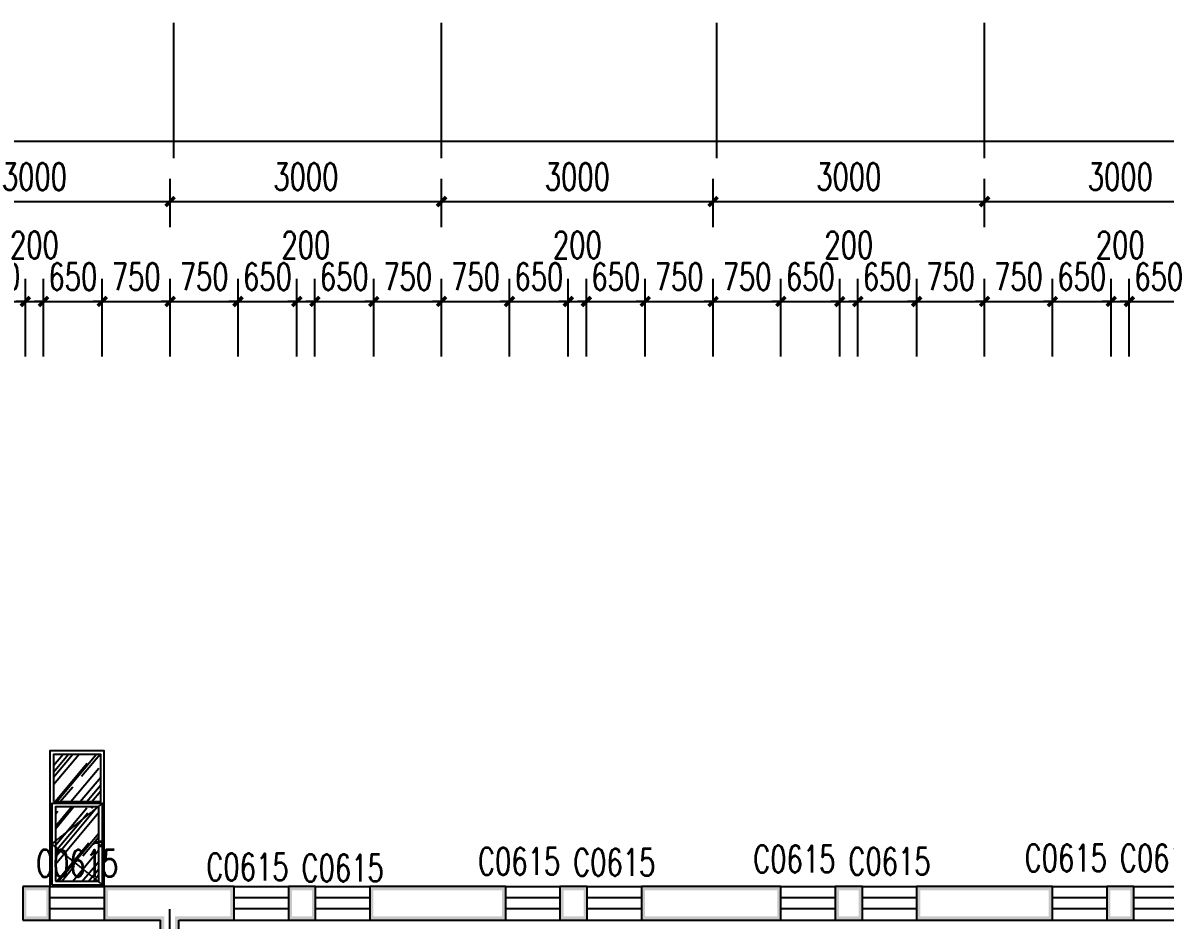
# Model space of a CAD drawing. Header units: millimetres. Extents: x -150677 to 588340, y -254013 to 149700.
# Drawn here: x 165933 to 178557, y -78827 to -68911 of the extents above; entities that cross this region are included whole.
import ezdxf

# ---------------------------------------------------------------- set-up
doc = ezdxf.new("R2010")
doc.units = ezdxf.units.MM
doc.header["$LTSCALE"] = 10
doc.header["$MEASUREMENT"] = 0
doc.linetypes.add('DASH', pattern=[0.35, 0.25, -0.1])
for name, color, linetype in [('2-Ba顶面轮廓', 4, 'Continuous'), ('9-ELd细', 8, 'Continuous'), ('PUB_DIM', 3, 'Continuous'), ('PUB_WALL', 9, 'Continuous'), ('WALL', 9, 'Continuous'), ('WINDOW', 4, 'Continuous'), ('WINDOW_TEXT', 7, 'Continuous')]:
    doc.layers.add(name, color=color, linetype=linetype)
doc.styles.add('_TCH_DIM_T3', font='SIMPLEX', dxfattribs={"width": 0.705882, "bigfont": 'GBCBIG'})
doc.styles.add('_TCH_WINDOW', font='SIMPLEX', dxfattribs={"bigfont": 'GBCBIG'})
doc.dimstyles.new('_TCH_ARCH&&100', dxfattribs={"dimtxt": 297.5, "dimasz": 100, "dimexe": 250, "dimexo": 300, "dimgap": 126.25, "dimtad": 1, "dimdec": 0, "dimzin": 0, "dimdsep": 46, "dimtxsty": '_TCH_DIM_T3', "dimblk": 'ARCHTICK', "dimcen": 0.09, "dimclrt": 7, "dimazin": 2, "dimtfac": 1, "dimtdec": 0, "dimtix": 1, "dimtmove": 2, "dimatfit": 3, "dimfxl": 1, "dimtolj": 1, "dimtzin": 0, "dimarcsym": 0})

# ---------------------------------------------------------------- blocks, each defined once
blk = doc.blocks.new('_ArchTick')
at = {"color": 0, "linetype": 'ByBlock', "const_width": 0.4}
blk.add_lwpolyline([(-0.5, -0.5), (0.5, 0.5)], dxfattribs=at)
blk = doc.blocks.new('*D543')
at = {"layer": 'Defpoints', "color": 0, "transparency": 16777216}
for p in [(167561, -70886), (164561, -71468), (167561, -71468)]:
    blk.add_point(p, dxfattribs=at)
at = {"layer": 'PUB_DIM', "color": 0, "lineweight": -2, "transparency": 16777216}
for p, q in [((164561, -71168), (164561, -70636)), ((167561, -71168), (167561, -70636)), ((164561, -70886), (167561, -70886))]:
    blk.add_line(p, q, dxfattribs=at)
at = {"layer": 'PUB_DIM', "color": 0, "lineweight": -2, "transparency": 16777216, "xscale": 100, "yscale": 100, "zscale": 100, "rotation": 180}
blk.add_blockref('_ArchTick', (164561, -70886), dxfattribs=at)
at = {"layer": 'PUB_DIM', "color": 0, "lineweight": -2, "transparency": 16777216, "xscale": 100, "yscale": 100, "zscale": 100}
blk.add_blockref('_ArchTick', (167561, -70886), dxfattribs=at)
at = {"layer": 'PUB_DIM', "color": 7, "transparency": 16777216, "insert": (166061, -70611), "char_height": 297.5, "attachment_point": 5, "style": '_TCH_DIM_T3'}
blk.add_mtext('\\A1;3000', dxfattribs=at)
blk = doc.blocks.new('*D544')
at = {"layer": 'Defpoints', "color": 0, "transparency": 16777216}
for p in [(170561, -70886), (167561, -71468), (170561, -71468)]:
    blk.add_point(p, dxfattribs=at)
at = {"layer": 'PUB_DIM', "color": 0, "lineweight": -2, "transparency": 16777216}
for p, q in [((167561, -71168), (167561, -70636)), ((170561, -71168), (170561, -70636)), ((167561, -70886), (170561, -70886))]:
    blk.add_line(p, q, dxfattribs=at)
at = {"layer": 'PUB_DIM', "color": 0, "lineweight": -2, "transparency": 16777216, "xscale": 100, "yscale": 100, "zscale": 100, "rotation": 180}
blk.add_blockref('_ArchTick', (167561, -70886), dxfattribs=at)
at = {"layer": 'PUB_DIM', "color": 0, "lineweight": -2, "transparency": 16777216, "xscale": 100, "yscale": 100, "zscale": 100}
blk.add_blockref('_ArchTick', (170561, -70886), dxfattribs=at)
at = {"layer": 'PUB_DIM', "color": 7, "transparency": 16777216, "insert": (169061, -70611), "char_height": 297.5, "attachment_point": 5, "style": '_TCH_DIM_T3'}
blk.add_mtext('\\A1;3000', dxfattribs=at)
blk = doc.blocks.new('*D545')
at = {"layer": 'Defpoints', "color": 0, "transparency": 16777216}
for p in [(173561, -70886), (170561, -71468), (173561, -71468)]:
    blk.add_point(p, dxfattribs=at)
at = {"layer": 'PUB_DIM', "color": 0, "lineweight": -2, "transparency": 16777216}
for p, q in [((170561, -71168), (170561, -70636)), ((173561, -71168), (173561, -70636)), ((170561, -70886), (173561, -70886))]:
    blk.add_line(p, q, dxfattribs=at)
at = {"layer": 'PUB_DIM', "color": 0, "lineweight": -2, "transparency": 16777216, "xscale": 100, "yscale": 100, "zscale": 100, "rotation": 180}
blk.add_blockref('_ArchTick', (170561, -70886), dxfattribs=at)
at = {"layer": 'PUB_DIM', "color": 0, "lineweight": -2, "transparency": 16777216, "xscale": 100, "yscale": 100, "zscale": 100}
blk.add_blockref('_ArchTick', (173561, -70886), dxfattribs=at)
at = {"layer": 'PUB_DIM', "color": 7, "transparency": 16777216, "insert": (172061, -70611), "char_height": 297.5, "attachment_point": 5, "style": '_TCH_DIM_T3'}
blk.add_mtext('\\A1;3000', dxfattribs=at)
blk = doc.blocks.new('*D546')
at = {"layer": 'Defpoints', "color": 0, "transparency": 16777216}
for p in [(176561, -70886), (173561, -71468), (176561, -71468)]:
    blk.add_point(p, dxfattribs=at)
at = {"layer": 'PUB_DIM', "color": 0, "lineweight": -2, "transparency": 16777216}
for p, q in [((173561, -71168), (173561, -70636)), ((176561, -71168), (176561, -70636)), ((173561, -70886), (176561, -70886))]:
    blk.add_line(p, q, dxfattribs=at)
at = {"layer": 'PUB_DIM', "color": 0, "lineweight": -2, "transparency": 16777216, "xscale": 100, "yscale": 100, "zscale": 100, "rotation": 180}
blk.add_blockref('_ArchTick', (173561, -70886), dxfattribs=at)
at = {"layer": 'PUB_DIM', "color": 0, "lineweight": -2, "transparency": 16777216, "xscale": 100, "yscale": 100, "zscale": 100}
blk.add_blockref('_ArchTick', (176561, -70886), dxfattribs=at)
at = {"layer": 'PUB_DIM', "color": 7, "transparency": 16777216, "insert": (175061, -70611), "char_height": 297.5, "attachment_point": 5, "style": '_TCH_DIM_T3'}
blk.add_mtext('\\A1;3000', dxfattribs=at)
blk = doc.blocks.new('*D547')
at = {"layer": 'Defpoints', "color": 0, "transparency": 16777216}
for p in [(179561, -70886), (176561, -71468), (179561, -71468)]:
    blk.add_point(p, dxfattribs=at)
at = {"layer": 'PUB_DIM', "color": 0, "lineweight": -2, "transparency": 16777216}
for p, q in [((176561, -71168), (176561, -70636)), ((179561, -71168), (179561, -70636)), ((176561, -70886), (179561, -70886))]:
    blk.add_line(p, q, dxfattribs=at)
at = {"layer": 'PUB_DIM', "color": 0, "lineweight": -2, "transparency": 16777216, "xscale": 100, "yscale": 100, "zscale": 100, "rotation": 180}
blk.add_blockref('_ArchTick', (176561, -70886), dxfattribs=at)
at = {"layer": 'PUB_DIM', "color": 0, "lineweight": -2, "transparency": 16777216, "xscale": 100, "yscale": 100, "zscale": 100}
blk.add_blockref('_ArchTick', (179561, -70886), dxfattribs=at)
at = {"layer": 'PUB_DIM', "color": 7, "transparency": 16777216, "insert": (178061, -70611), "char_height": 297.5, "attachment_point": 5, "style": '_TCH_DIM_T3'}
blk.add_mtext('\\A1;3000', dxfattribs=at)
blk = doc.blocks.new('*D562')
at = {"layer": 'Defpoints', "color": 0, "transparency": 16777216}
for p in [(213761, -70217), (152561, -70999), (213761, -70999)]:
    blk.add_point(p, dxfattribs=at)
at = {"layer": 'PUB_DIM', "color": 0, "lineweight": -2, "transparency": 16777216}
for p, q in [((152561, -70699), (152561, -69967)), ((213761, -70699), (213761, -69967)), ((152561, -70217), (213761, -70217))]:
    blk.add_line(p, q, dxfattribs=at)
at = {"layer": 'PUB_DIM', "color": 0, "lineweight": -2, "transparency": 16777216, "xscale": 100, "yscale": 100, "zscale": 100, "rotation": 180}
blk.add_blockref('_ArchTick', (152561, -70217), dxfattribs=at)
at = {"layer": 'PUB_DIM', "color": 0, "lineweight": -2, "transparency": 16777216, "xscale": 100, "yscale": 100, "zscale": 100}
blk.add_blockref('_ArchTick', (213761, -70217), dxfattribs=at)
at = {"layer": 'PUB_DIM', "color": 7, "transparency": 16777216, "insert": (183161, -69942), "char_height": 297.5, "attachment_point": 5, "style": '_TCH_DIM_T3'}
blk.add_mtext('\\A1;61200', dxfattribs=at)
blk = doc.blocks.new('*D700')
at = {"layer": 'Defpoints', "color": 0, "transparency": 16777216}
for p in [(178811, -71990), (178161, -72898), (178811, -72898)]:
    blk.add_point(p, dxfattribs=at)
at = {"layer": 'PUB_DIM', "color": 0, "lineweight": -2, "transparency": 16777216}
for p, q in [((178161, -72598), (178161, -71740)), ((178811, -72598), (178811, -71740)), ((178161, -71990), (178061, -71990)), ((178161, -71990), (178811, -71990)), ((178811, -71990), (178911, -71990))]:
    blk.add_line(p, q, dxfattribs=at)
at = {"layer": 'PUB_DIM', "color": 0, "lineweight": -2, "transparency": 16777216, "xscale": 100, "yscale": 100, "zscale": 100}
blk.add_blockref('_ArchTick', (178161, -71990), dxfattribs=at)
at = {"layer": 'PUB_DIM', "color": 0, "lineweight": -2, "transparency": 16777216, "xscale": 100, "yscale": 100, "zscale": 100, "rotation": 180}
blk.add_blockref('_ArchTick', (178811, -71990), dxfattribs=at)
at = {"layer": 'PUB_DIM', "color": 7, "transparency": 16777216, "insert": (178486, -71715), "char_height": 297.5, "attachment_point": 5, "style": '_TCH_DIM_T3'}
blk.add_mtext('\\A1;650', dxfattribs=at)
blk = doc.blocks.new('*D701')
at = {"layer": 'Defpoints', "color": 0, "transparency": 16777216}
for p in [(178161, -71990), (177961, -72898), (178161, -72898)]:
    blk.add_point(p, dxfattribs=at)
at = {"layer": 'PUB_DIM', "color": 0, "lineweight": -2, "transparency": 16777216}
for p, q in [((177961, -72598), (177961, -71740)), ((178161, -72598), (178161, -71740)), ((177961, -71990), (177861, -71990)), ((177961, -71990), (178161, -71990)), ((178161, -71990), (178261, -71990))]:
    blk.add_line(p, q, dxfattribs=at)
at = {"layer": 'PUB_DIM', "color": 0, "lineweight": -2, "transparency": 16777216, "xscale": 100, "yscale": 100, "zscale": 100}
blk.add_blockref('_ArchTick', (177961, -71990), dxfattribs=at)
at = {"layer": 'PUB_DIM', "color": 0, "lineweight": -2, "transparency": 16777216, "xscale": 100, "yscale": 100, "zscale": 100, "rotation": 180}
blk.add_blockref('_ArchTick', (178161, -71990), dxfattribs=at)
at = {"layer": 'PUB_DIM', "color": 7, "transparency": 16777216, "insert": (178061, -71365), "char_height": 297.5, "attachment_point": 5, "style": '_TCH_DIM_T3'}
blk.add_mtext('\\A1;200', dxfattribs=at)
blk = doc.blocks.new('*D702')
at = {"layer": 'Defpoints', "color": 0, "transparency": 16777216}
for p in [(177961, -71990), (177311, -72898), (177961, -72898)]:
    blk.add_point(p, dxfattribs=at)
at = {"layer": 'PUB_DIM', "color": 0, "lineweight": -2, "transparency": 16777216}
for p, q in [((177311, -72598), (177311, -71740)), ((177961, -72598), (177961, -71740)), ((177311, -71990), (177211, -71990)), ((177311, -71990), (177961, -71990)), ((177961, -71990), (178061, -71990))]:
    blk.add_line(p, q, dxfattribs=at)
at = {"layer": 'PUB_DIM', "color": 0, "lineweight": -2, "transparency": 16777216, "xscale": 100, "yscale": 100, "zscale": 100}
blk.add_blockref('_ArchTick', (177311, -71990), dxfattribs=at)
at = {"layer": 'PUB_DIM', "color": 0, "lineweight": -2, "transparency": 16777216, "xscale": 100, "yscale": 100, "zscale": 100, "rotation": 180}
blk.add_blockref('_ArchTick', (177961, -71990), dxfattribs=at)
at = {"layer": 'PUB_DIM', "color": 7, "transparency": 16777216, "insert": (177636, -71715), "char_height": 297.5, "attachment_point": 5, "style": '_TCH_DIM_T3'}
blk.add_mtext('\\A1;650', dxfattribs=at)
blk = doc.blocks.new('*D703')
at = {"layer": 'Defpoints', "color": 0, "transparency": 16777216}
for p in [(177311, -71990), (176561, -72898), (177311, -72898)]:
    blk.add_point(p, dxfattribs=at)
at = {"layer": 'PUB_DIM', "color": 0, "lineweight": -2, "transparency": 16777216}
for p, q in [((176561, -72598), (176561, -71740)), ((177311, -72598), (177311, -71740)), ((176561, -71990), (176461, -71990)), ((176561, -71990), (177311, -71990)), ((177311, -71990), (177411, -71990))]:
    blk.add_line(p, q, dxfattribs=at)
at = {"layer": 'PUB_DIM', "color": 0, "lineweight": -2, "transparency": 16777216, "xscale": 100, "yscale": 100, "zscale": 100}
blk.add_blockref('_ArchTick', (176561, -71990), dxfattribs=at)
at = {"layer": 'PUB_DIM', "color": 0, "lineweight": -2, "transparency": 16777216, "xscale": 100, "yscale": 100, "zscale": 100, "rotation": 180}
blk.add_blockref('_ArchTick', (177311, -71990), dxfattribs=at)
at = {"layer": 'PUB_DIM', "color": 7, "transparency": 16777216, "insert": (176936, -71715), "char_height": 297.5, "attachment_point": 5, "style": '_TCH_DIM_T3'}
blk.add_mtext('\\A1;750', dxfattribs=at)
blk = doc.blocks.new('*D704')
at = {"layer": 'Defpoints', "color": 0, "transparency": 16777216}
for p in [(176561, -71990), (175811, -72898), (176561, -72898)]:
    blk.add_point(p, dxfattribs=at)
at = {"layer": 'PUB_DIM', "color": 0, "lineweight": -2, "transparency": 16777216}
for p, q in [((175811, -72598), (175811, -71740)), ((176561, -72598), (176561, -71740)), ((175811, -71990), (175711, -71990)), ((175811, -71990), (176561, -71990)), ((176561, -71990), (176661, -71990))]:
    blk.add_line(p, q, dxfattribs=at)
at = {"layer": 'PUB_DIM', "color": 0, "lineweight": -2, "transparency": 16777216, "xscale": 100, "yscale": 100, "zscale": 100}
blk.add_blockref('_ArchTick', (175811, -71990), dxfattribs=at)
at = {"layer": 'PUB_DIM', "color": 0, "lineweight": -2, "transparency": 16777216, "xscale": 100, "yscale": 100, "zscale": 100, "rotation": 180}
blk.add_blockref('_ArchTick', (176561, -71990), dxfattribs=at)
at = {"layer": 'PUB_DIM', "color": 7, "transparency": 16777216, "insert": (176186, -71715), "char_height": 297.5, "attachment_point": 5, "style": '_TCH_DIM_T3'}
blk.add_mtext('\\A1;750', dxfattribs=at)
blk = doc.blocks.new('*D705')
at = {"layer": 'Defpoints', "color": 0, "transparency": 16777216}
for p in [(175811, -71990), (175161, -72898), (175811, -72898)]:
    blk.add_point(p, dxfattribs=at)
at = {"layer": 'PUB_DIM', "color": 0, "lineweight": -2, "transparency": 16777216}
for p, q in [((175161, -72598), (175161, -71740)), ((175811, -72598), (175811, -71740)), ((175161, -71990), (175061, -71990)), ((175161, -71990), (175811, -71990)), ((175811, -71990), (175911, -71990))]:
    blk.add_line(p, q, dxfattribs=at)
at = {"layer": 'PUB_DIM', "color": 0, "lineweight": -2, "transparency": 16777216, "xscale": 100, "yscale": 100, "zscale": 100}
blk.add_blockref('_ArchTick', (175161, -71990), dxfattribs=at)
at = {"layer": 'PUB_DIM', "color": 0, "lineweight": -2, "transparency": 16777216, "xscale": 100, "yscale": 100, "zscale": 100, "rotation": 180}
blk.add_blockref('_ArchTick', (175811, -71990), dxfattribs=at)
at = {"layer": 'PUB_DIM', "color": 7, "transparency": 16777216, "insert": (175486, -71715), "char_height": 297.5, "attachment_point": 5, "style": '_TCH_DIM_T3'}
blk.add_mtext('\\A1;650', dxfattribs=at)
blk = doc.blocks.new('*D706')
at = {"layer": 'Defpoints', "color": 0, "transparency": 16777216}
for p in [(175161, -71990), (174961, -72898), (175161, -72898)]:
    blk.add_point(p, dxfattribs=at)
at = {"layer": 'PUB_DIM', "color": 0, "lineweight": -2, "transparency": 16777216}
for p, q in [((174961, -72598), (174961, -71740)), ((175161, -72598), (175161, -71740)), ((174961, -71990), (174861, -71990)), ((174961, -71990), (175161, -71990)), ((175161, -71990), (175261, -71990))]:
    blk.add_line(p, q, dxfattribs=at)
at = {"layer": 'PUB_DIM', "color": 0, "lineweight": -2, "transparency": 16777216, "xscale": 100, "yscale": 100, "zscale": 100}
blk.add_blockref('_ArchTick', (174961, -71990), dxfattribs=at)
at = {"layer": 'PUB_DIM', "color": 0, "lineweight": -2, "transparency": 16777216, "xscale": 100, "yscale": 100, "zscale": 100, "rotation": 180}
blk.add_blockref('_ArchTick', (175161, -71990), dxfattribs=at)
at = {"layer": 'PUB_DIM', "color": 7, "transparency": 16777216, "insert": (175061, -71365), "char_height": 297.5, "attachment_point": 5, "style": '_TCH_DIM_T3'}
blk.add_mtext('\\A1;200', dxfattribs=at)
blk = doc.blocks.new('*D707')
at = {"layer": 'Defpoints', "color": 0, "transparency": 16777216}
for p in [(174961, -71990), (174311, -72898), (174961, -72898)]:
    blk.add_point(p, dxfattribs=at)
at = {"layer": 'PUB_DIM', "color": 0, "lineweight": -2, "transparency": 16777216}
for p, q in [((174311, -72598), (174311, -71740)), ((174961, -72598), (174961, -71740)), ((174311, -71990), (174211, -71990)), ((174311, -71990), (174961, -71990)), ((174961, -71990), (175061, -71990))]:
    blk.add_line(p, q, dxfattribs=at)
at = {"layer": 'PUB_DIM', "color": 0, "lineweight": -2, "transparency": 16777216, "xscale": 100, "yscale": 100, "zscale": 100}
blk.add_blockref('_ArchTick', (174311, -71990), dxfattribs=at)
at = {"layer": 'PUB_DIM', "color": 0, "lineweight": -2, "transparency": 16777216, "xscale": 100, "yscale": 100, "zscale": 100, "rotation": 180}
blk.add_blockref('_ArchTick', (174961, -71990), dxfattribs=at)
at = {"layer": 'PUB_DIM', "color": 7, "transparency": 16777216, "insert": (174636, -71715), "char_height": 297.5, "attachment_point": 5, "style": '_TCH_DIM_T3'}
blk.add_mtext('\\A1;650', dxfattribs=at)
blk = doc.blocks.new('*D708')
at = {"layer": 'Defpoints', "color": 0, "transparency": 16777216}
for p in [(174311, -71990), (173561, -72898), (174311, -72898)]:
    blk.add_point(p, dxfattribs=at)
at = {"layer": 'PUB_DIM', "color": 0, "lineweight": -2, "transparency": 16777216}
for p, q in [((173561, -72598), (173561, -71740)), ((174311, -72598), (174311, -71740)), ((173561, -71990), (173461, -71990)), ((173561, -71990), (174311, -71990)), ((174311, -71990), (174411, -71990))]:
    blk.add_line(p, q, dxfattribs=at)
at = {"layer": 'PUB_DIM', "color": 0, "lineweight": -2, "transparency": 16777216, "xscale": 100, "yscale": 100, "zscale": 100}
blk.add_blockref('_ArchTick', (173561, -71990), dxfattribs=at)
at = {"layer": 'PUB_DIM', "color": 0, "lineweight": -2, "transparency": 16777216, "xscale": 100, "yscale": 100, "zscale": 100, "rotation": 180}
blk.add_blockref('_ArchTick', (174311, -71990), dxfattribs=at)
at = {"layer": 'PUB_DIM', "color": 7, "transparency": 16777216, "insert": (173936, -71715), "char_height": 297.5, "attachment_point": 5, "style": '_TCH_DIM_T3'}
blk.add_mtext('\\A1;750', dxfattribs=at)
blk = doc.blocks.new('*D709')
at = {"layer": 'Defpoints', "color": 0, "transparency": 16777216}
for p in [(173561, -71990), (172811, -72898), (173561, -72898)]:
    blk.add_point(p, dxfattribs=at)
at = {"layer": 'PUB_DIM', "color": 0, "lineweight": -2, "transparency": 16777216}
for p, q in [((172811, -72598), (172811, -71740)), ((173561, -72598), (173561, -71740)), ((172811, -71990), (172711, -71990)), ((172811, -71990), (173561, -71990)), ((173561, -71990), (173661, -71990))]:
    blk.add_line(p, q, dxfattribs=at)
at = {"layer": 'PUB_DIM', "color": 0, "lineweight": -2, "transparency": 16777216, "xscale": 100, "yscale": 100, "zscale": 100}
blk.add_blockref('_ArchTick', (172811, -71990), dxfattribs=at)
at = {"layer": 'PUB_DIM', "color": 0, "lineweight": -2, "transparency": 16777216, "xscale": 100, "yscale": 100, "zscale": 100, "rotation": 180}
blk.add_blockref('_ArchTick', (173561, -71990), dxfattribs=at)
at = {"layer": 'PUB_DIM', "color": 7, "transparency": 16777216, "insert": (173186, -71715), "char_height": 297.5, "attachment_point": 5, "style": '_TCH_DIM_T3'}
blk.add_mtext('\\A1;750', dxfattribs=at)
blk = doc.blocks.new('*D710')
at = {"layer": 'Defpoints', "color": 0, "transparency": 16777216}
for p in [(172811, -71990), (172161, -72898), (172811, -72898)]:
    blk.add_point(p, dxfattribs=at)
at = {"layer": 'PUB_DIM', "color": 0, "lineweight": -2, "transparency": 16777216}
for p, q in [((172161, -72598), (172161, -71740)), ((172811, -72598), (172811, -71740)), ((172161, -71990), (172061, -71990)), ((172161, -71990), (172811, -71990)), ((172811, -71990), (172911, -71990))]:
    blk.add_line(p, q, dxfattribs=at)
at = {"layer": 'PUB_DIM', "color": 0, "lineweight": -2, "transparency": 16777216, "xscale": 100, "yscale": 100, "zscale": 100}
blk.add_blockref('_ArchTick', (172161, -71990), dxfattribs=at)
at = {"layer": 'PUB_DIM', "color": 0, "lineweight": -2, "transparency": 16777216, "xscale": 100, "yscale": 100, "zscale": 100, "rotation": 180}
blk.add_blockref('_ArchTick', (172811, -71990), dxfattribs=at)
at = {"layer": 'PUB_DIM', "color": 7, "transparency": 16777216, "insert": (172486, -71715), "char_height": 297.5, "attachment_point": 5, "style": '_TCH_DIM_T3'}
blk.add_mtext('\\A1;650', dxfattribs=at)
blk = doc.blocks.new('*D711')
at = {"layer": 'Defpoints', "color": 0, "transparency": 16777216}
for p in [(172161, -71990), (171961, -72898), (172161, -72898)]:
    blk.add_point(p, dxfattribs=at)
at = {"layer": 'PUB_DIM', "color": 0, "lineweight": -2, "transparency": 16777216}
for p, q in [((171961, -72598), (171961, -71740)), ((172161, -72598), (172161, -71740)), ((171961, -71990), (171861, -71990)), ((171961, -71990), (172161, -71990)), ((172161, -71990), (172261, -71990))]:
    blk.add_line(p, q, dxfattribs=at)
at = {"layer": 'PUB_DIM', "color": 0, "lineweight": -2, "transparency": 16777216, "xscale": 100, "yscale": 100, "zscale": 100}
blk.add_blockref('_ArchTick', (171961, -71990), dxfattribs=at)
at = {"layer": 'PUB_DIM', "color": 0, "lineweight": -2, "transparency": 16777216, "xscale": 100, "yscale": 100, "zscale": 100, "rotation": 180}
blk.add_blockref('_ArchTick', (172161, -71990), dxfattribs=at)
at = {"layer": 'PUB_DIM', "color": 7, "transparency": 16777216, "insert": (172061, -71365), "char_height": 297.5, "attachment_point": 5, "style": '_TCH_DIM_T3'}
blk.add_mtext('\\A1;200', dxfattribs=at)
blk = doc.blocks.new('*D712')
at = {"layer": 'Defpoints', "color": 0, "transparency": 16777216}
for p in [(171961, -71990), (171311, -72898), (171961, -72898)]:
    blk.add_point(p, dxfattribs=at)
at = {"layer": 'PUB_DIM', "color": 0, "lineweight": -2, "transparency": 16777216}
for p, q in [((171311, -72598), (171311, -71740)), ((171961, -72598), (171961, -71740)), ((171311, -71990), (171211, -71990)), ((171311, -71990), (171961, -71990)), ((171961, -71990), (172061, -71990))]:
    blk.add_line(p, q, dxfattribs=at)
at = {"layer": 'PUB_DIM', "color": 0, "lineweight": -2, "transparency": 16777216, "xscale": 100, "yscale": 100, "zscale": 100}
blk.add_blockref('_ArchTick', (171311, -71990), dxfattribs=at)
at = {"layer": 'PUB_DIM', "color": 0, "lineweight": -2, "transparency": 16777216, "xscale": 100, "yscale": 100, "zscale": 100, "rotation": 180}
blk.add_blockref('_ArchTick', (171961, -71990), dxfattribs=at)
at = {"layer": 'PUB_DIM', "color": 7, "transparency": 16777216, "insert": (171636, -71715), "char_height": 297.5, "attachment_point": 5, "style": '_TCH_DIM_T3'}
blk.add_mtext('\\A1;650', dxfattribs=at)
blk = doc.blocks.new('*D713')
at = {"layer": 'Defpoints', "color": 0, "transparency": 16777216}
for p in [(171311, -71990), (170561, -72898), (171311, -72898)]:
    blk.add_point(p, dxfattribs=at)
at = {"layer": 'PUB_DIM', "color": 0, "lineweight": -2, "transparency": 16777216}
for p, q in [((170561, -72598), (170561, -71740)), ((171311, -72598), (171311, -71740)), ((170561, -71990), (170461, -71990)), ((170561, -71990), (171311, -71990)), ((171311, -71990), (171411, -71990))]:
    blk.add_line(p, q, dxfattribs=at)
at = {"layer": 'PUB_DIM', "color": 0, "lineweight": -2, "transparency": 16777216, "xscale": 100, "yscale": 100, "zscale": 100}
blk.add_blockref('_ArchTick', (170561, -71990), dxfattribs=at)
at = {"layer": 'PUB_DIM', "color": 0, "lineweight": -2, "transparency": 16777216, "xscale": 100, "yscale": 100, "zscale": 100, "rotation": 180}
blk.add_blockref('_ArchTick', (171311, -71990), dxfattribs=at)
at = {"layer": 'PUB_DIM', "color": 7, "transparency": 16777216, "insert": (170936, -71715), "char_height": 297.5, "attachment_point": 5, "style": '_TCH_DIM_T3'}
blk.add_mtext('\\A1;750', dxfattribs=at)
blk = doc.blocks.new('*D714')
at = {"layer": 'Defpoints', "color": 0, "transparency": 16777216}
for p in [(170561, -71990), (169811, -72898), (170561, -72898)]:
    blk.add_point(p, dxfattribs=at)
at = {"layer": 'PUB_DIM', "color": 0, "lineweight": -2, "transparency": 16777216}
for p, q in [((169811, -72598), (169811, -71740)), ((170561, -72598), (170561, -71740)), ((169811, -71990), (169711, -71990)), ((169811, -71990), (170561, -71990)), ((170561, -71990), (170661, -71990))]:
    blk.add_line(p, q, dxfattribs=at)
at = {"layer": 'PUB_DIM', "color": 0, "lineweight": -2, "transparency": 16777216, "xscale": 100, "yscale": 100, "zscale": 100}
blk.add_blockref('_ArchTick', (169811, -71990), dxfattribs=at)
at = {"layer": 'PUB_DIM', "color": 0, "lineweight": -2, "transparency": 16777216, "xscale": 100, "yscale": 100, "zscale": 100, "rotation": 180}
blk.add_blockref('_ArchTick', (170561, -71990), dxfattribs=at)
at = {"layer": 'PUB_DIM', "color": 7, "transparency": 16777216, "insert": (170186, -71715), "char_height": 297.5, "attachment_point": 5, "style": '_TCH_DIM_T3'}
blk.add_mtext('\\A1;750', dxfattribs=at)
blk = doc.blocks.new('*D715')
at = {"layer": 'Defpoints', "color": 0, "transparency": 16777216}
for p in [(169811, -71990), (169161, -72898), (169811, -72898)]:
    blk.add_point(p, dxfattribs=at)
at = {"layer": 'PUB_DIM', "color": 0, "lineweight": -2, "transparency": 16777216}
for p, q in [((169161, -72598), (169161, -71740)), ((169811, -72598), (169811, -71740)), ((169161, -71990), (169061, -71990)), ((169161, -71990), (169811, -71990)), ((169811, -71990), (169911, -71990))]:
    blk.add_line(p, q, dxfattribs=at)
at = {"layer": 'PUB_DIM', "color": 0, "lineweight": -2, "transparency": 16777216, "xscale": 100, "yscale": 100, "zscale": 100}
blk.add_blockref('_ArchTick', (169161, -71990), dxfattribs=at)
at = {"layer": 'PUB_DIM', "color": 0, "lineweight": -2, "transparency": 16777216, "xscale": 100, "yscale": 100, "zscale": 100, "rotation": 180}
blk.add_blockref('_ArchTick', (169811, -71990), dxfattribs=at)
at = {"layer": 'PUB_DIM', "color": 7, "transparency": 16777216, "insert": (169486, -71715), "char_height": 297.5, "attachment_point": 5, "style": '_TCH_DIM_T3'}
blk.add_mtext('\\A1;650', dxfattribs=at)
blk = doc.blocks.new('*D716')
at = {"layer": 'Defpoints', "color": 0, "transparency": 16777216}
for p in [(169161, -71990), (168961, -72898), (169161, -72898)]:
    blk.add_point(p, dxfattribs=at)
at = {"layer": 'PUB_DIM', "color": 0, "lineweight": -2, "transparency": 16777216}
for p, q in [((168961, -72598), (168961, -71740)), ((169161, -72598), (169161, -71740)), ((168961, -71990), (168861, -71990)), ((168961, -71990), (169161, -71990)), ((169161, -71990), (169261, -71990))]:
    blk.add_line(p, q, dxfattribs=at)
at = {"layer": 'PUB_DIM', "color": 0, "lineweight": -2, "transparency": 16777216, "xscale": 100, "yscale": 100, "zscale": 100}
blk.add_blockref('_ArchTick', (168961, -71990), dxfattribs=at)
at = {"layer": 'PUB_DIM', "color": 0, "lineweight": -2, "transparency": 16777216, "xscale": 100, "yscale": 100, "zscale": 100, "rotation": 180}
blk.add_blockref('_ArchTick', (169161, -71990), dxfattribs=at)
at = {"layer": 'PUB_DIM', "color": 7, "transparency": 16777216, "insert": (169061, -71365), "char_height": 297.5, "attachment_point": 5, "style": '_TCH_DIM_T3'}
blk.add_mtext('\\A1;200', dxfattribs=at)
blk = doc.blocks.new('*D717')
at = {"layer": 'Defpoints', "color": 0, "transparency": 16777216}
for p in [(168961, -71990), (168311, -72898), (168961, -72898)]:
    blk.add_point(p, dxfattribs=at)
at = {"layer": 'PUB_DIM', "color": 0, "lineweight": -2, "transparency": 16777216}
for p, q in [((168311, -72598), (168311, -71740)), ((168961, -72598), (168961, -71740)), ((168311, -71990), (168211, -71990)), ((168311, -71990), (168961, -71990)), ((168961, -71990), (169061, -71990))]:
    blk.add_line(p, q, dxfattribs=at)
at = {"layer": 'PUB_DIM', "color": 0, "lineweight": -2, "transparency": 16777216, "xscale": 100, "yscale": 100, "zscale": 100}
blk.add_blockref('_ArchTick', (168311, -71990), dxfattribs=at)
at = {"layer": 'PUB_DIM', "color": 0, "lineweight": -2, "transparency": 16777216, "xscale": 100, "yscale": 100, "zscale": 100, "rotation": 180}
blk.add_blockref('_ArchTick', (168961, -71990), dxfattribs=at)
at = {"layer": 'PUB_DIM', "color": 7, "transparency": 16777216, "insert": (168636, -71715), "char_height": 297.5, "attachment_point": 5, "style": '_TCH_DIM_T3'}
blk.add_mtext('\\A1;650', dxfattribs=at)
blk = doc.blocks.new('*D718')
at = {"layer": 'Defpoints', "color": 0, "transparency": 16777216}
for p in [(168311, -71990), (167561, -72898), (168311, -72898)]:
    blk.add_point(p, dxfattribs=at)
at = {"layer": 'PUB_DIM', "color": 0, "lineweight": -2, "transparency": 16777216}
for p, q in [((167561, -72598), (167561, -71740)), ((168311, -72598), (168311, -71740)), ((167561, -71990), (167461, -71990)), ((167561, -71990), (168311, -71990)), ((168311, -71990), (168411, -71990))]:
    blk.add_line(p, q, dxfattribs=at)
at = {"layer": 'PUB_DIM', "color": 0, "lineweight": -2, "transparency": 16777216, "xscale": 100, "yscale": 100, "zscale": 100}
blk.add_blockref('_ArchTick', (167561, -71990), dxfattribs=at)
at = {"layer": 'PUB_DIM', "color": 0, "lineweight": -2, "transparency": 16777216, "xscale": 100, "yscale": 100, "zscale": 100, "rotation": 180}
blk.add_blockref('_ArchTick', (168311, -71990), dxfattribs=at)
at = {"layer": 'PUB_DIM', "color": 7, "transparency": 16777216, "insert": (167936, -71715), "char_height": 297.5, "attachment_point": 5, "style": '_TCH_DIM_T3'}
blk.add_mtext('\\A1;750', dxfattribs=at)
blk = doc.blocks.new('*D719')
at = {"layer": 'Defpoints', "color": 0, "transparency": 16777216}
for p in [(167561, -71990), (166811, -72898), (167561, -72898)]:
    blk.add_point(p, dxfattribs=at)
at = {"layer": 'PUB_DIM', "color": 0, "lineweight": -2, "transparency": 16777216}
for p, q in [((166811, -72598), (166811, -71740)), ((167561, -72598), (167561, -71740)), ((166811, -71990), (166711, -71990)), ((166811, -71990), (167561, -71990)), ((167561, -71990), (167661, -71990))]:
    blk.add_line(p, q, dxfattribs=at)
at = {"layer": 'PUB_DIM', "color": 0, "lineweight": -2, "transparency": 16777216, "xscale": 100, "yscale": 100, "zscale": 100}
blk.add_blockref('_ArchTick', (166811, -71990), dxfattribs=at)
at = {"layer": 'PUB_DIM', "color": 0, "lineweight": -2, "transparency": 16777216, "xscale": 100, "yscale": 100, "zscale": 100, "rotation": 180}
blk.add_blockref('_ArchTick', (167561, -71990), dxfattribs=at)
at = {"layer": 'PUB_DIM', "color": 7, "transparency": 16777216, "insert": (167186, -71715), "char_height": 297.5, "attachment_point": 5, "style": '_TCH_DIM_T3'}
blk.add_mtext('\\A1;750', dxfattribs=at)
blk = doc.blocks.new('*D720')
at = {"layer": 'Defpoints', "color": 0, "transparency": 16777216}
for p in [(166811, -71990), (166161, -72898), (166811, -72898)]:
    blk.add_point(p, dxfattribs=at)
at = {"layer": 'PUB_DIM', "color": 0, "lineweight": -2, "transparency": 16777216}
for p, q in [((166161, -72598), (166161, -71740)), ((166811, -72598), (166811, -71740)), ((166161, -71990), (166061, -71990)), ((166161, -71990), (166811, -71990)), ((166811, -71990), (166911, -71990))]:
    blk.add_line(p, q, dxfattribs=at)
at = {"layer": 'PUB_DIM', "color": 0, "lineweight": -2, "transparency": 16777216, "xscale": 100, "yscale": 100, "zscale": 100}
blk.add_blockref('_ArchTick', (166161, -71990), dxfattribs=at)
at = {"layer": 'PUB_DIM', "color": 0, "lineweight": -2, "transparency": 16777216, "xscale": 100, "yscale": 100, "zscale": 100, "rotation": 180}
blk.add_blockref('_ArchTick', (166811, -71990), dxfattribs=at)
at = {"layer": 'PUB_DIM', "color": 7, "transparency": 16777216, "insert": (166486, -71715), "char_height": 297.5, "attachment_point": 5, "style": '_TCH_DIM_T3'}
blk.add_mtext('\\A1;650', dxfattribs=at)
blk = doc.blocks.new('*D721')
at = {"layer": 'Defpoints', "color": 0, "transparency": 16777216}
for p in [(166161, -71990), (165961, -72898), (166161, -72898)]:
    blk.add_point(p, dxfattribs=at)
at = {"layer": 'PUB_DIM', "color": 0, "lineweight": -2, "transparency": 16777216}
for p, q in [((165961, -72598), (165961, -71740)), ((166161, -72598), (166161, -71740)), ((165961, -71990), (165861, -71990)), ((165961, -71990), (166161, -71990)), ((166161, -71990), (166261, -71990))]:
    blk.add_line(p, q, dxfattribs=at)
at = {"layer": 'PUB_DIM', "color": 0, "lineweight": -2, "transparency": 16777216, "xscale": 100, "yscale": 100, "zscale": 100}
blk.add_blockref('_ArchTick', (165961, -71990), dxfattribs=at)
at = {"layer": 'PUB_DIM', "color": 0, "lineweight": -2, "transparency": 16777216, "xscale": 100, "yscale": 100, "zscale": 100, "rotation": 180}
blk.add_blockref('_ArchTick', (166161, -71990), dxfattribs=at)
at = {"layer": 'PUB_DIM', "color": 7, "transparency": 16777216, "insert": (166061, -71365), "char_height": 297.5, "attachment_point": 5, "style": '_TCH_DIM_T3'}
blk.add_mtext('\\A1;200', dxfattribs=at)
blk = doc.blocks.new('*D722')
at = {"layer": 'Defpoints', "color": 0, "transparency": 16777216}
for p in [(165961, -71990), (165311, -72898), (165961, -72898)]:
    blk.add_point(p, dxfattribs=at)
at = {"layer": 'PUB_DIM', "color": 0, "lineweight": -2, "transparency": 16777216}
for p, q in [((165311, -72598), (165311, -71740)), ((165961, -72598), (165961, -71740)), ((165311, -71990), (165211, -71990)), ((165311, -71990), (165961, -71990)), ((165961, -71990), (166061, -71990))]:
    blk.add_line(p, q, dxfattribs=at)
at = {"layer": 'PUB_DIM', "color": 0, "lineweight": -2, "transparency": 16777216, "xscale": 100, "yscale": 100, "zscale": 100}
blk.add_blockref('_ArchTick', (165311, -71990), dxfattribs=at)
at = {"layer": 'PUB_DIM', "color": 0, "lineweight": -2, "transparency": 16777216, "xscale": 100, "yscale": 100, "zscale": 100, "rotation": 180}
blk.add_blockref('_ArchTick', (165961, -71990), dxfattribs=at)
at = {"layer": 'PUB_DIM', "color": 7, "transparency": 16777216, "insert": (165636, -71715), "char_height": 297.5, "attachment_point": 5, "style": '_TCH_DIM_T3'}
blk.add_mtext('\\A1;650', dxfattribs=at)
blk = doc.blocks.new('$WINLIB2D$00000001')
at = {"color": 0}
for points in [[(-0.5, 0.5), (-0.5, -0.5)], [(-0.5, 0.5), (0.5, 0.5)], [(0.5, -0.5), (0.5, 0.5)], [(0.5, 0.167), (-0.5, 0.167)], [(0.5, -0.167), (-0.5, -0.167)], [(-0.5, -0.5), (0.5, -0.5)]]:
    blk.add_lwpolyline(points, dxfattribs=at)
blk = doc.blocks.new('A$C3D6C2CD6')
h = blk.add_hatch()
h.set_pattern_fill('木材', color=251, scale=50, style=0)
h.set_pattern_definition([(50, (40, 940), (129.62, 465.617), [3000, -400, 1000, -200]), (50, (306, 1040), (-332.33, 17.77), [600, -66, 1200, -150]), (50, (140, 1110), (565.85, 882.82), [1600, -280, 800, -200])])
h.paths.add_polyline_path([(40, 940), (560, 940), (560, 1460), (40, 1460)])
h = blk.add_hatch()
h.set_pattern_fill('木材', color=251, scale=50, style=0)
h.set_pattern_definition([(50, (60, 60), (129.618, 465.617), [3000, -400, 1000, -200]), (50, (326, 160), (-332.325, 17.77), [600, -66, 1200, -150]), (50, (160, 230), (565.85, 882.82), [1600, -280, 800, -200])])
h.paths.add_polyline_path([(60, 60), (540, 60), (540, 880), (60, 880)])
at = {"color": 8, "linetype": 'DASH'}
for points in [[(580, 920), (20, 470), (580, 20)], [(545, 485), (545, 502), (575, 502), (575, 442), (545, 442), (545, 466)]]:
    blk.add_lwpolyline(points, dxfattribs=at)
blk.add_lwpolyline([(543, 482, -0.472973), (570, 486, -1.045197), (547, 464, 0.471233), (471, 460, -0.474255), (543, 482, -0.303304)], format="xyb", dxfattribs=at)
at = {"layer": '2-Ba顶面轮廓'}
blk.add_lwpolyline([(0, 0), (600, 0), (600, 1500), (0, 1500)], close=True, dxfattribs=at)
at = {"layer": '9-ELd细'}
for points in [[(40, 940), (560, 940), (560, 1460), (40, 1460)], [(20, 20), (580, 20), (580, 920), (20, 920)], [(60, 60), (540, 60), (540, 880), (60, 880)]]:
    blk.add_lwpolyline(points, close=True, dxfattribs=at)

msp = doc.modelspace()

# ---------------------------------------------------------------- hatches: boundary and pattern name
at = {"layer": 'PUB_WALL'}
for points in [[(166233.2, -78456), (165933.2, -78456), (165973.2, -78496), (166193.2, -78496)], [(165933.2, -78456), (165933.2, -78826), (165973.2, -78786), (165973.2, -78496)], [(166233.2, -78826), (166233.2, -78456), (166193.2, -78496), (166193.2, -78786)], [(167555.2, -78456), (166833.2, -78456), (166873.2, -78496), (167555.2, -78496)], [(166833.2, -78456), (166833.2, -78826), (166873.2, -78786), (166873.2, -78496)], [(168267.3, -78456), (167555.2, -78456), (167555.2, -78496), (168227.3, -78496)], [(168267.3, -78826), (168267.3, -78456), (168227.3, -78496), (168227.3, -78786)], [(169167.3, -78456), (168867.3, -78456), (168907.3, -78496), (169127.3, -78496)], [(168867.3, -78456), (168867.3, -78826), (168907.3, -78786), (168907.3, -78496)], [(169167.3, -78826), (169167.3, -78456), (169127.3, -78496), (169127.3, -78786)], [(171269.1, -78456), (169767.3, -78456), (169807.3, -78496), (171229.1, -78496)], [(169767.3, -78456), (169767.3, -78826), (169807.3, -78786), (169807.3, -78496)], [(171269.1, -78826), (171269.1, -78456), (171229.1, -78496), (171229.1, -78786)], [(172169.1, -78456), (171869.1, -78456), (171909.1, -78496), (172129.1, -78496)], [(171869.1, -78456), (171869.1, -78826), (171909.1, -78786), (171909.1, -78496)], [(172169.1, -78826), (172169.1, -78456), (172129.1, -78496), (172129.1, -78786)], [(174310.7, -78456), (172769.1, -78456), (172809.1, -78496), (174270.7, -78496)], [(172769.1, -78456), (172769.1, -78826), (172809.1, -78786), (172809.1, -78496)], [(174310.7, -78826), (174310.7, -78456), (174270.7, -78496), (174270.7, -78786)], [(175210.7, -78456), (174910.7, -78456), (174950.7, -78496), (175170.7, -78496)], [(174910.7, -78456), (174910.7, -78826), (174950.7, -78786), (174950.7, -78496)], [(175210.7, -78826), (175210.7, -78456), (175170.7, -78496), (175170.7, -78786)], [(177310.7, -78456), (175810.7, -78456), (175850.7, -78496), (177270.7, -78496)], [(175810.7, -78456), (175810.7, -78826), (175850.7, -78786), (175850.7, -78496)], [(177310.7, -78826), (177310.7, -78456), (177270.7, -78496), (177270.7, -78786)], [(178210.7, -78456), (177910.7, -78456), (177950.7, -78496), (178170.7, -78496)], [(177910.7, -78456), (177910.7, -78826), (177950.7, -78786), (177950.7, -78496)], [(178210.7, -78826), (178210.7, -78456), (178170.7, -78496), (178170.7, -78786)], [(165933.2, -78826), (166233.2, -78826), (166193.2, -78786), (165973.2, -78786)], [(166833.2, -78826), (167455.2, -78826), (167495.2, -78786), (166873.2, -78786)], [(167456.9, -85806), (167455.2, -78826), (167495.2, -78786), (167496.9, -85806)], [(167656.9, -85806), (167655.2, -78826), (167615.2, -78786), (167616.9, -85806)], [(167655.2, -78826), (168267.3, -78826), (168227.3, -78786), (167615.2, -78786)], [(168867.3, -78826), (169167.3, -78826), (169127.3, -78786), (168907.3, -78786)], [(169767.3, -78826), (171269.1, -78826), (171229.1, -78786), (169807.3, -78786)], [(171869.1, -78826), (172169.1, -78826), (172129.1, -78786), (171909.1, -78786)], [(172769.1, -78826), (174310.7, -78826), (174270.7, -78786), (172809.1, -78786)], [(174910.7, -78826), (175210.7, -78826), (175170.7, -78786), (174950.7, -78786)], [(175810.7, -78826), (177310.7, -78826), (177270.7, -78786), (175850.7, -78786)], [(177910.7, -78826), (178210.7, -78826), (178170.7, -78786), (177950.7, -78786)]]:
    msp.add_hatch(color=256, dxfattribs=at).paths.add_polyline_path(points)

# ---------------------------------------------------------------- linework, layer by layer
at = {"color": 1}
msp.add_lwpolyline([(167555.2, -78706), (167555.2, -85796.6)], dxfattribs=at)
at = {"layer": 'PUB_DIM'}
for p, q in [((167600.7, -70407.6), (167600.7, -68910.7)), ((170560.7, -70407.6), (170560.7, -68910.7)), ((173600.7, -70407.6), (173600.7, -68910.7)), ((176560.7, -70407.6), (176560.7, -68910.7))]:
    msp.add_line(p, q, dxfattribs=at)
at = {"layer": 'WALL'}
for p, q in [((166233.2, -78456), (165933.2, -78456)), ((165933.2, -78456), (165933.2, -78826)), ((166233.2, -78826), (166233.2, -78456)), ((167555.2, -78456), (166833.2, -78456)), ((166833.2, -78456), (166833.2, -78826)), ((168267.3, -78456), (167555.2, -78456)), ((168267.3, -78826), (168267.3, -78456)), ((169167.3, -78456), (168867.3, -78456)), ((168867.3, -78456), (168867.3, -78826)), ((169167.3, -78826), (169167.3, -78456)), ((171269.1, -78456), (169767.3, -78456)), ((169767.3, -78456), (169767.3, -78826)), ((171269.1, -78826), (171269.1, -78456)), ((172169.1, -78456), (171869.1, -78456)), ((171869.1, -78456), (171869.1, -78826)), ((172169.1, -78826), (172169.1, -78456)), ((174310.7, -78456), (172769.1, -78456)), ((172769.1, -78456), (172769.1, -78826)), ((174310.7, -78826), (174310.7, -78456)), ((175210.7, -78456), (174910.7, -78456)), ((174910.7, -78456), (174910.7, -78826)), ((175210.7, -78826), (175210.7, -78456)), ((177310.7, -78456), (175810.7, -78456)), ((175810.7, -78456), (175810.7, -78826)), ((177310.7, -78826), (177310.7, -78456)), ((178210.7, -78456), (177910.7, -78456)), ((177910.7, -78456), (177910.7, -78826)), ((178210.7, -78826), (178210.7, -78456)), ((165933.2, -78826), (166233.2, -78826)), ((166833.2, -78826), (167455.2, -78826)), ((167456.9, -85806), (167455.2, -78826)), ((167656.9, -85806), (167655.2, -78826)), ((167655.2, -78826), (168267.3, -78826)), ((168867.3, -78826), (169167.3, -78826)), ((169767.3, -78826), (171269.1, -78826)), ((171869.1, -78826), (172169.1, -78826)), ((172769.1, -78826), (174310.7, -78826)), ((174910.7, -78826), (175210.7, -78826)), ((175810.7, -78826), (177310.7, -78826)), ((177910.7, -78826), (178210.7, -78826))]:
    msp.add_line(p, q, dxfattribs=at)

# ---------------------------------------------------------------- block references
at = {"layer": '2-Ba顶面轮廓'}
msp.add_blockref('A$C3D6C2CD6', (166233.2, -78456), dxfattribs=at)
at = {"layer": 'WINDOW'}
ref = msp.add_blockref('$WINLIB2D$00000001', (174610.7, -78641), dxfattribs=dict(at, xscale=600, yscale=-370, zscale=600))
ref.add_attrib('A', 'C0615', (174003.9, -78300), dxfattribs={"layer": 'WINDOW_TEXT', "height": 297.5, "style": '_TCH_WINDOW', "width": 0.705882})
ref = msp.add_blockref('$WINLIB2D$00000001', (177610.7, -78641), dxfattribs=dict(at, xscale=600, yscale=-370, zscale=600))
ref.add_attrib('A', 'C0615', (177003.9, -78287.6), dxfattribs={"layer": 'WINDOW_TEXT', "height": 297.5, "style": '_TCH_WINDOW', "width": 0.705882})
ref = msp.add_blockref('$WINLIB2D$00000001', (178510.7, -78641), dxfattribs=dict(at, xscale=600, yscale=-370, zscale=600))
ref.add_attrib('A', 'C0615', (178055.7, -78287.6), dxfattribs={"layer": 'WINDOW_TEXT', "height": 297.5, "style": '_TCH_WINDOW', "width": 0.705882})
ref = msp.add_blockref('$WINLIB2D$00000001', (166533.2, -78641), dxfattribs=dict(at, xscale=600, yscale=-370, zscale=600))
ref.add_attrib('A', 'C0615', (166078.2, -78348.9), dxfattribs={"layer": 'WINDOW_TEXT', "height": 297.5, "style": '_TCH_WINDOW', "width": 0.705882})
ref = msp.add_blockref('$WINLIB2D$00000001', (168567.3, -78641), dxfattribs=dict(at, xscale=600, yscale=-370, zscale=600))
ref.add_attrib('A', 'C0615', (167960.5, -78387), dxfattribs={"layer": 'WINDOW_TEXT', "height": 297.5, "style": '_TCH_WINDOW', "width": 0.705882})
ref = msp.add_blockref('$WINLIB2D$00000001', (169467.3, -78641), dxfattribs=dict(at, xscale=600, yscale=-370, zscale=600))
ref.add_attrib('A', 'C0615', (169012.3, -78399.6), dxfattribs={"layer": 'WINDOW_TEXT', "height": 297.5, "style": '_TCH_WINDOW', "width": 0.705882})
ref = msp.add_blockref('$WINLIB2D$00000001', (171569.1, -78641), dxfattribs=dict(at, xscale=600, yscale=-370, zscale=600))
ref.add_attrib('A', 'C0615', (170962.4, -78324.3), dxfattribs={"layer": 'WINDOW_TEXT', "height": 297.5, "style": '_TCH_WINDOW', "width": 0.705882})
ref = msp.add_blockref('$WINLIB2D$00000001', (172469.1, -78641), dxfattribs=dict(at, xscale=600, yscale=-370, zscale=600))
ref.add_attrib('A', 'C0615', (172014.1, -78336.9), dxfattribs={"layer": 'WINDOW_TEXT', "height": 297.5, "style": '_TCH_WINDOW', "width": 0.705882})
ref = msp.add_blockref('$WINLIB2D$00000001', (175510.7, -78641), dxfattribs=dict(at, xscale=600, yscale=-370, zscale=600))
ref.add_attrib('A', 'C0615', (175055.7, -78325.2), dxfattribs={"layer": 'WINDOW_TEXT', "height": 297.5, "style": '_TCH_WINDOW', "width": 0.705882})

# ---------------------------------------------------------------- dimensions: what is measured, and where the dimension line sits
at = {"layer": 'PUB_DIM'}
for p1, p2, distance, picture, middle in [((152560.7, -70998.8), (213760.7, -70998.8), 782.1, '*D562', (183160.7, -69941.6)), ((164560.7, -71468.1), (167560.7, -71468.1), 581.9, '*D543', (166060.7, -70611.2)), ((167560.7, -71468.1), (170560.7, -71468.1), 581.9, '*D544', (169060.7, -70611.2)), ((170560.7, -71468.1), (173560.7, -71468.1), 581.9, '*D545', (172060.7, -70611.2)), ((173560.7, -71468.1), (176560.7, -71468.1), 581.9, '*D546', (175060.7, -70611.2)), ((176560.7, -71468.1), (179560.7, -71468.1), 581.9, '*D547', (178060.7, -70611.2)), ((165310.7, -72898.5), (165960.7, -72898.5), 908, '*D722', (165635.7, -71715.5)), ((166160.7, -72898.5), (166810.7, -72898.5), 908, '*D720', (166485.7, -71715.5)), ((166810.7, -72898.5), (167560.7, -72898.5), 908, '*D719', (167185.7, -71715.5)), ((167560.7, -72898.5), (168310.7, -72898.5), 908, '*D718', (167935.7, -71715.5)), ((168310.7, -72898.5), (168960.7, -72898.5), 908, '*D717', (168635.7, -71715.5)), ((169160.7, -72898.5), (169810.7, -72898.5), 908, '*D715', (169485.7, -71715.5)), ((169810.7, -72898.5), (170560.7, -72898.5), 908, '*D714', (170185.7, -71715.5)), ((170560.7, -72898.5), (171310.7, -72898.5), 908, '*D713', (170935.7, -71715.5)), ((171310.7, -72898.5), (171960.7, -72898.5), 908, '*D712', (171635.7, -71715.5)), ((172160.7, -72898.5), (172810.7, -72898.5), 908, '*D710', (172485.7, -71715.5)), ((172810.7, -72898.5), (173560.7, -72898.5), 908, '*D709', (173185.7, -71715.5)), ((173560.7, -72898.5), (174310.7, -72898.5), 908, '*D708', (173935.7, -71715.5)), ((174310.7, -72898.5), (174960.7, -72898.5), 908, '*D707', (174635.7, -71715.5)), ((175160.7, -72898.5), (175810.7, -72898.5), 908, '*D705', (175485.7, -71715.5)), ((175810.7, -72898.5), (176560.7, -72898.5), 908, '*D704', (176185.7, -71715.5)), ((176560.7, -72898.5), (177310.7, -72898.5), 908, '*D703', (176935.7, -71715.5)), ((177310.7, -72898.5), (177960.7, -72898.5), 908, '*D702', (177635.7, -71715.5)), ((178160.7, -72898.5), (178810.7, -72898.5), 908, '*D700', (178485.7, -71715.5))]:
    dim = msp.add_aligned_dim(p1=p1, p2=p2, distance=distance, dimstyle='_TCH_ARCH&&100', dxfattribs=at)
    dim.commit()
    dim.dimension.update_dxf_attribs({"geometry": picture, "text_midpoint": middle})
for base, p1, p2, picture, middle in [((166160.7, -71990.5), (165960.7, -72898.5), (166160.7, -72898.5), '*D721', (166060.7, -71365.5)), ((169160.7, -71990.5), (168960.7, -72898.5), (169160.7, -72898.5), '*D716', (169060.7, -71365.5)), ((172160.7, -71990.5), (171960.7, -72898.5), (172160.7, -72898.5), '*D711', (172060.7, -71365.5)), ((175160.7, -71990.5), (174960.7, -72898.5), (175160.7, -72898.5), '*D706', (175060.7, -71365.5)), ((178160.7, -71990.5), (177960.7, -72898.5), (178160.7, -72898.5), '*D701', (178060.7, -71365.5))]:
    dim = msp.add_linear_dim(base=base, p1=p1, p2=p2, angle=0, dimstyle='_TCH_ARCH&&100', dxfattribs=at)
    dim.commit()
    dim.dimension.update_dxf_attribs({"geometry": picture, "text_midpoint": middle, "dimtype": 129})

doc.saveas('drawing.dxf')
